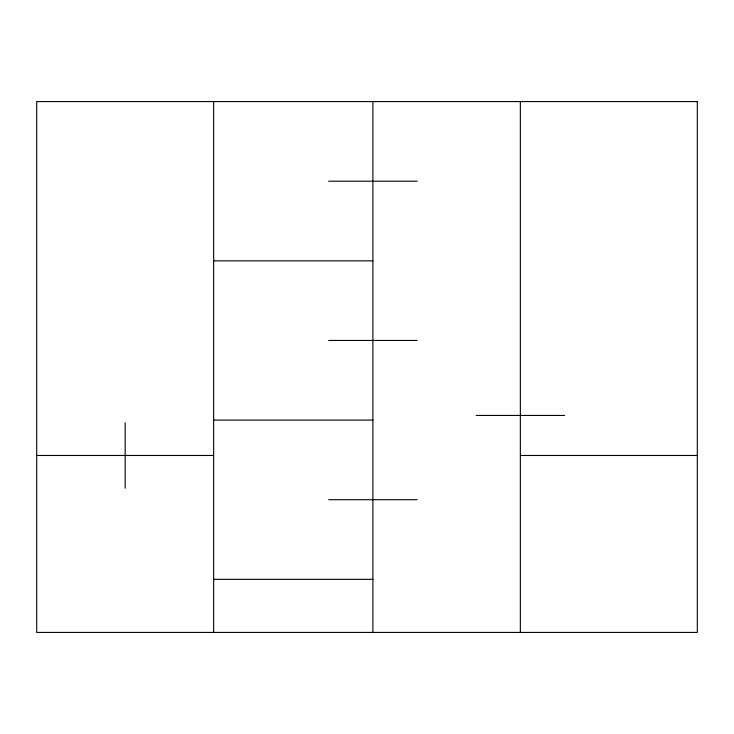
<?xml version="1.0" encoding="UTF-8"?>
<svg xmlns="http://www.w3.org/2000/svg" width="734" height="734" viewBox="0 0 734 734"><rect width="100%" height="100%" fill="white"/><g stroke="black" fill="none" stroke-linecap="round" stroke-linejoin="round"><path stroke-width="1.1" d="M328.658 181.206L417.132 181.206M213.649 260.836L372.9 260.836M328.658 340.457L417.132 340.457M476.118 415.435L564.593 415.435M213.649 420.087L372.9 420.087M36.7 455.475L213.649 455.475M520.351 455.475L697.3 455.475M328.658 499.707L417.132 499.707M213.649 579.337L372.9 579.337M520.351 101.576L520.351 632.424M372.9 101.576L372.9 632.424M213.649 101.576L213.649 632.424M125.175 422.738L125.175 488.211M697.3 101.576L36.7 101.576L36.7 632.424L697.3 632.424L697.3 101.576"/></g></svg>
